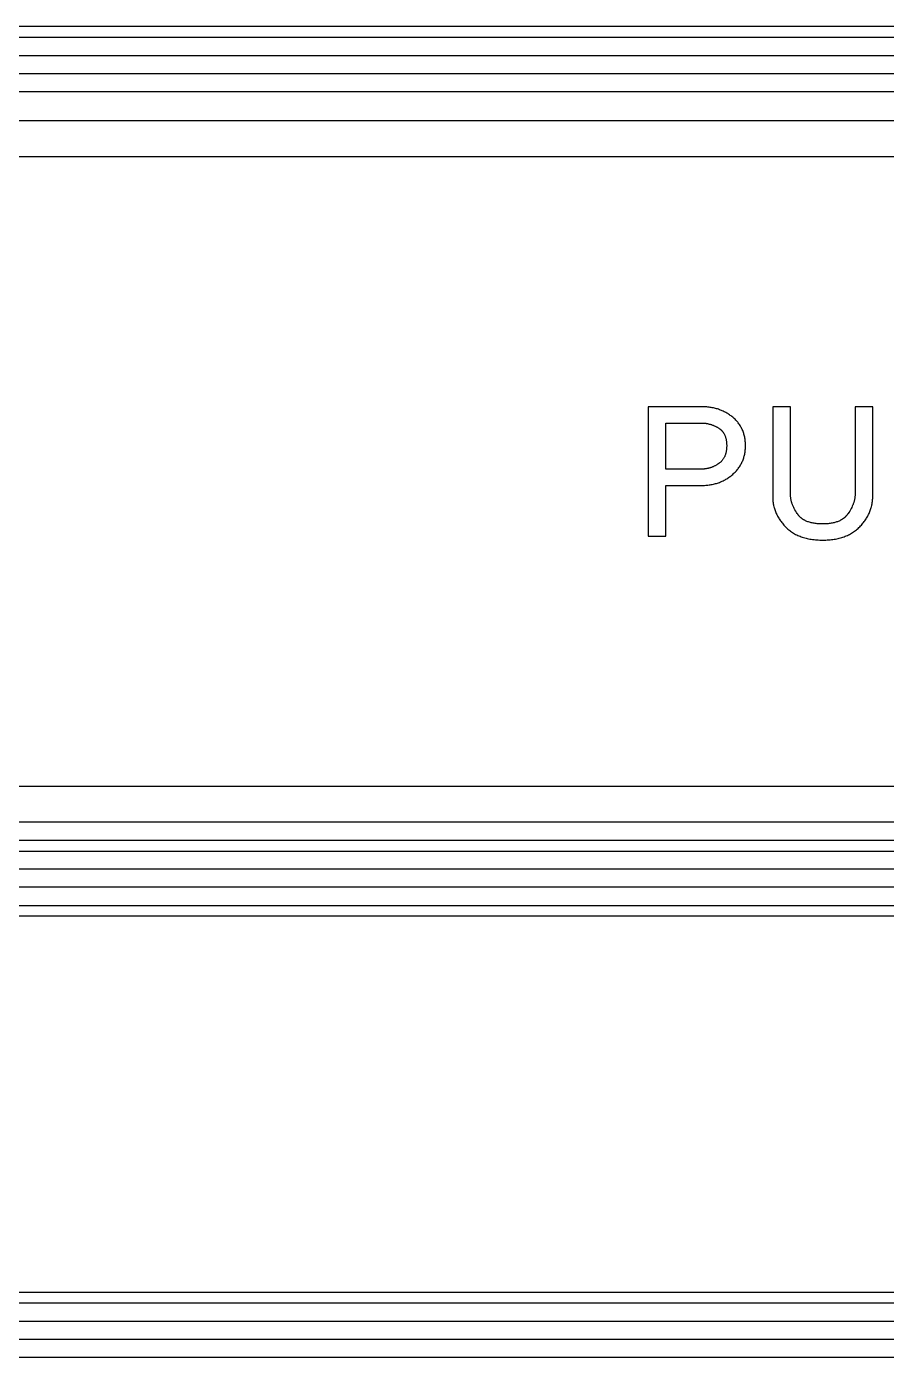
# Model space of a CAD drawing. Header units: millimetres. Extents: x 3033 to 5773, y 123 to 1487.
# Drawn here: x 3471.87 to 3495.65, y 654.51 to 691.31 of the extents above; entities that cross this region are included whole.
import ezdxf

# ---------------------------------------------------------------- set-up
doc = ezdxf.new("R2010")
doc.units = ezdxf.units.MM
doc.header["$MEASUREMENT"] = 0
doc.layers.add('LAYER 10', color=2, linetype='Continuous')

msp = doc.modelspace()

# ---------------------------------------------------------------- linework, layer by layer
at = {"layer": 'LAYER 10'}
for p, q in [((3562.841, 691.314), (3428.841, 691.314)), ((3562.841, 691.014), (3428.841, 691.014)), ((3428.841, 690.514), (3562.841, 690.514)), ((3429.341, 690.014), (3562.341, 690.014)), ((3562.341, 689.514), (3429.341, 689.514)), ((3429.324, 688.714), (3562.341, 688.714)), ((3562.341, 687.714), (3429.344, 687.715)), ((3490.527, 680.804), (3489.066, 680.799)), ((3490.559, 680.803), (3490.527, 680.804)), ((3490.592, 680.803), (3490.559, 680.803)), ((3490.623, 680.801), (3490.592, 680.803)), ((3490.655, 680.799), (3490.623, 680.801)), ((3489.066, 680.799), (3489.066, 677.227)), ((3490.686, 680.797), (3490.655, 680.799)), ((3490.717, 680.793), (3490.686, 680.797)), ((3490.747, 680.79), (3490.717, 680.793)), ((3490.777, 680.785), (3490.747, 680.79)), ((3490.807, 680.781), (3490.777, 680.785)), ((3490.836, 680.775), (3490.807, 680.781)), ((3490.865, 680.769), (3490.836, 680.775)), ((3490.894, 680.763), (3490.865, 680.769)), ((3490.923, 680.755), (3490.894, 680.763)), ((3490.951, 680.748), (3490.923, 680.755)), ((3490.979, 680.74), (3490.951, 680.748)), ((3491.006, 680.731), (3490.979, 680.74)), ((3491.033, 680.721), (3491.006, 680.731)), ((3491.06, 680.711), (3491.033, 680.721)), ((3491.087, 680.701), (3491.06, 680.711)), ((3491.113, 680.69), (3491.087, 680.701)), ((3491.139, 680.678), (3491.113, 680.69)), ((3491.164, 680.666), (3491.139, 680.678)), ((3491.189, 680.653), (3491.164, 680.666)), ((3491.214, 680.639), (3491.189, 680.653)), ((3491.239, 680.625), (3491.214, 680.639)), ((3491.263, 680.611), (3491.239, 680.625)), ((3491.287, 680.596), (3491.263, 680.611)), ((3491.31, 680.58), (3491.287, 680.596)), ((3491.334, 680.564), (3491.31, 680.58)), ((3491.357, 680.547), (3491.334, 680.564)), ((3491.379, 680.529), (3491.357, 680.547)), ((3491.401, 680.511), (3491.379, 680.529)), ((3491.423, 680.493), (3491.401, 680.511)), ((3491.444, 680.474), (3491.423, 680.493)), ((3491.465, 680.455), (3491.444, 680.474)), ((3491.484, 680.435), (3491.465, 680.455)), ((3491.503, 680.415), (3491.484, 680.435)), ((3492.511, 680.799), (3492.507, 678.293)), ((3493, 680.799), (3492.511, 680.799)), ((3493, 678.355), (3493, 680.799)), ((3494.791, 680.799), (3494.786, 678.355)), ((3495.275, 680.799), (3494.791, 680.799)), ((3495.275, 678.293), (3495.275, 680.799)), ((3489.549, 679.076), (3489.549, 680.352)), ((3489.549, 680.352), (3490.559, 680.352)), ((3490.559, 680.352), (3490.575, 680.351)), ((3490.575, 680.351), (3490.591, 680.35)), ((3490.591, 680.35), (3490.607, 680.349)), ((3490.607, 680.349), (3490.623, 680.347)), ((3490.623, 680.347), (3490.638, 680.346)), ((3490.638, 680.346), (3490.654, 680.344)), ((3490.654, 680.344), (3490.67, 680.341)), ((3490.67, 680.341), (3490.686, 680.339)), ((3490.686, 680.339), (3490.702, 680.336)), ((3490.702, 680.336), (3490.718, 680.333)), ((3490.718, 680.333), (3490.734, 680.329)), ((3490.734, 680.329), (3490.749, 680.325)), ((3490.749, 680.325), (3490.765, 680.321)), ((3490.765, 680.321), (3490.78, 680.317)), ((3490.78, 680.317), (3490.796, 680.312)), ((3490.796, 680.312), (3490.811, 680.307)), ((3490.811, 680.307), (3490.827, 680.302)), ((3490.827, 680.302), (3490.842, 680.297)), ((3490.842, 680.297), (3490.857, 680.291)), ((3490.857, 680.291), (3490.872, 680.285)), ((3490.872, 680.285), (3490.887, 680.279)), ((3490.887, 680.279), (3490.901, 680.272)), ((3490.901, 680.272), (3490.916, 680.265)), ((3490.916, 680.265), (3490.93, 680.258)), ((3490.93, 680.258), (3490.945, 680.251)), ((3490.945, 680.251), (3490.959, 680.244)), ((3490.959, 680.244), (3490.973, 680.236)), ((3490.973, 680.236), (3490.986, 680.228)), ((3490.986, 680.228), (3491, 680.22)), ((3491, 680.22), (3491.02, 680.207)), ((3491.02, 680.207), (3491.027, 680.202)), ((3491.027, 680.202), (3491.034, 680.197)), ((3491.034, 680.197), (3491.04, 680.193)), ((3491.04, 680.193), (3491.046, 680.188)), ((3491.046, 680.188), (3491.053, 680.183)), ((3491.053, 680.183), (3491.059, 680.178)), ((3491.059, 680.178), (3491.065, 680.173)), ((3491.065, 680.173), (3491.071, 680.167)), ((3491.071, 680.167), (3491.077, 680.162)), ((3491.077, 680.162), (3491.083, 680.157)), ((3491.083, 680.157), (3491.088, 680.151)), ((3491.088, 680.151), (3491.094, 680.145)), ((3491.094, 680.145), (3491.099, 680.14)), ((3491.099, 680.14), (3491.105, 680.134)), ((3491.105, 680.134), (3491.11, 680.128)), ((3491.11, 680.128), (3491.115, 680.122)), ((3491.115, 680.122), (3491.12, 680.116)), ((3491.12, 680.116), (3491.125, 680.109)), ((3491.125, 680.109), (3491.13, 680.103)), ((3491.13, 680.103), (3491.134, 680.097)), ((3491.134, 680.097), (3491.139, 680.09)), ((3491.139, 680.09), (3491.143, 680.083)), ((3491.143, 680.083), (3491.148, 680.077)), ((3491.148, 680.077), (3491.152, 680.07)), ((3491.152, 680.07), (3491.156, 680.063)), ((3491.522, 680.395), (3491.503, 680.415)), ((3491.539, 680.374), (3491.522, 680.395)), ((3491.556, 680.353), (3491.539, 680.374)), ((3491.572, 680.331), (3491.556, 680.353)), ((3491.588, 680.309), (3491.572, 680.331)), ((3491.603, 680.287), (3491.588, 680.309)), ((3491.617, 680.264), (3491.603, 680.287)), ((3491.63, 680.241), (3491.617, 680.264)), ((3491.643, 680.217), (3491.63, 680.241)), ((3491.655, 680.193), (3491.643, 680.217)), ((3491.667, 680.169), (3491.655, 680.193)), ((3491.677, 680.144), (3491.667, 680.169)), ((3491.687, 680.119), (3491.677, 680.144)), ((3491.697, 680.093), (3491.687, 680.119)), ((3491.705, 680.067), (3491.697, 680.093)), ((3491.713, 680.041), (3491.705, 680.067)), ((3491.156, 680.063), (3491.16, 680.056)), ((3491.16, 680.056), (3491.164, 680.049)), ((3491.164, 680.049), (3491.172, 680.034)), ((3491.172, 680.034), (3491.179, 680.019)), ((3491.179, 680.019), (3491.185, 680.004)), ((3491.185, 680.004), (3491.192, 679.988)), ((3491.192, 679.988), (3491.198, 679.972)), ((3491.198, 679.972), (3491.203, 679.955)), ((3491.203, 679.955), (3491.208, 679.938)), ((3491.208, 679.938), (3491.212, 679.921)), ((3491.212, 679.921), (3491.216, 679.903)), ((3491.216, 679.903), (3491.22, 679.885)), ((3491.22, 679.885), (3491.223, 679.866)), ((3491.223, 679.866), (3491.226, 679.847)), ((3491.226, 679.847), (3491.229, 679.828)), ((3491.229, 679.828), (3491.23, 679.808)), ((3491.23, 679.808), (3491.232, 679.788)), ((3491.232, 679.788), (3491.233, 679.767)), ((3491.233, 679.767), (3491.234, 679.746)), ((3491.234, 679.704), (3491.233, 679.683)), ((3491.234, 679.746), (3491.234, 679.725)), ((3491.234, 679.725), (3491.234, 679.704)), ((3491.72, 680.014), (3491.713, 680.041)), ((3491.727, 679.987), (3491.72, 680.014)), ((3491.733, 679.959), (3491.727, 679.987)), ((3491.738, 679.931), (3491.733, 679.959)), ((3491.742, 679.903), (3491.738, 679.931)), ((3491.746, 679.874), (3491.742, 679.903)), ((3491.749, 679.845), (3491.746, 679.874)), ((3491.752, 679.816), (3491.749, 679.845)), ((3491.754, 679.786), (3491.752, 679.816)), ((3491.755, 679.756), (3491.754, 679.786)), ((3491.755, 679.725), (3491.755, 679.756)), ((3491.755, 679.695), (3491.755, 679.725)), ((3491.12, 679.332), (3491.11, 679.319)), ((3491.13, 679.345), (3491.12, 679.332)), ((3491.139, 679.359), (3491.13, 679.345)), ((3491.148, 679.372), (3491.139, 679.359)), ((3491.156, 679.387), (3491.148, 679.372)), ((3491.164, 679.401), (3491.156, 679.387)), ((3491.172, 679.416), (3491.164, 679.401)), ((3491.179, 679.431), (3491.172, 679.416)), ((3491.185, 679.447), (3491.179, 679.431)), ((3491.192, 679.463), (3491.185, 679.447)), ((3491.198, 679.479), (3491.192, 679.463)), ((3491.203, 679.496), (3491.198, 679.479)), ((3491.208, 679.513), (3491.203, 679.496)), ((3491.212, 679.53), (3491.208, 679.513)), ((3491.216, 679.548), (3491.212, 679.53)), ((3491.22, 679.566), (3491.216, 679.548)), ((3491.223, 679.585), (3491.22, 679.566)), ((3491.226, 679.604), (3491.223, 679.585)), ((3491.229, 679.623), (3491.226, 679.604)), ((3491.23, 679.643), (3491.229, 679.623)), ((3491.232, 679.663), (3491.23, 679.643)), ((3491.233, 679.683), (3491.232, 679.663)), ((3491.677, 679.31), (3491.687, 679.335)), ((3491.687, 679.335), (3491.697, 679.361)), ((3491.697, 679.361), (3491.705, 679.387)), ((3491.705, 679.387), (3491.713, 679.413)), ((3491.713, 679.413), (3491.72, 679.44)), ((3491.72, 679.44), (3491.727, 679.467)), ((3491.727, 679.467), (3491.733, 679.494)), ((3491.733, 679.494), (3491.738, 679.522)), ((3491.738, 679.522), (3491.742, 679.55)), ((3491.742, 679.55), (3491.746, 679.578)), ((3491.746, 679.578), (3491.749, 679.607)), ((3491.749, 679.607), (3491.752, 679.636)), ((3491.752, 679.636), (3491.754, 679.665)), ((3491.754, 679.665), (3491.755, 679.695)), ((3490.527, 679.076), (3489.549, 679.076)), ((3490.543, 679.076), (3490.527, 679.076)), ((3490.559, 679.077), (3490.543, 679.076)), ((3490.575, 679.078), (3490.559, 679.077)), ((3490.591, 679.079), (3490.575, 679.078)), ((3490.607, 679.08), (3490.591, 679.079)), ((3490.623, 679.081), (3490.607, 679.08)), ((3490.639, 679.083), (3490.623, 679.081)), ((3490.655, 679.086), (3490.639, 679.083)), ((3490.671, 679.088), (3490.655, 679.086)), ((3490.687, 679.091), (3490.671, 679.088)), ((3490.703, 679.094), (3490.687, 679.091)), ((3490.719, 679.098), (3490.703, 679.094)), ((3490.735, 679.102), (3490.719, 679.098)), ((3490.751, 679.106), (3490.735, 679.102)), ((3490.767, 679.11), (3490.751, 679.106)), ((3490.782, 679.115), (3490.767, 679.11)), ((3490.798, 679.12), (3490.782, 679.115)), ((3490.813, 679.126), (3490.798, 679.12)), ((3490.829, 679.131), (3490.813, 679.126)), ((3490.844, 679.137), (3490.829, 679.131)), ((3490.859, 679.144), (3490.844, 679.137)), ((3490.874, 679.15), (3490.859, 679.144)), ((3490.888, 679.157), (3490.874, 679.15)), ((3490.903, 679.164), (3490.888, 679.157)), ((3490.918, 679.172), (3490.903, 679.164)), ((3490.932, 679.179), (3490.918, 679.172)), ((3490.946, 679.187), (3490.932, 679.179)), ((3490.96, 679.195), (3490.946, 679.187)), ((3490.973, 679.204), (3490.96, 679.195)), ((3490.987, 679.213), (3490.973, 679.204)), ((3491.013, 679.231), (3490.987, 679.213)), ((3491.027, 679.24), (3491.013, 679.231)), ((3491.04, 679.251), (3491.027, 679.24)), ((3491.053, 679.261), (3491.04, 679.251)), ((3491.065, 679.272), (3491.053, 679.261)), ((3491.077, 679.283), (3491.065, 679.272)), ((3491.088, 679.295), (3491.077, 679.283)), ((3491.099, 679.307), (3491.088, 679.295)), ((3491.11, 679.319), (3491.099, 679.307)), ((3491.423, 678.952), (3491.444, 678.972)), ((3491.444, 678.972), (3491.465, 678.992)), ((3491.465, 678.992), (3491.484, 679.013)), ((3491.484, 679.013), (3491.503, 679.034)), ((3491.503, 679.034), (3491.522, 679.055)), ((3491.522, 679.055), (3491.539, 679.076)), ((3491.539, 679.076), (3491.556, 679.098)), ((3491.556, 679.098), (3491.572, 679.12)), ((3491.572, 679.12), (3491.588, 679.143)), ((3491.588, 679.143), (3491.603, 679.166)), ((3491.603, 679.166), (3491.617, 679.189)), ((3491.617, 679.189), (3491.63, 679.212)), ((3491.63, 679.212), (3491.643, 679.236)), ((3491.643, 679.236), (3491.655, 679.26)), ((3491.655, 679.26), (3491.667, 679.285)), ((3491.667, 679.285), (3491.677, 679.31)), ((3489.549, 677.227), (3489.549, 678.625)), ((3489.549, 678.625), (3490.559, 678.625)), ((3490.559, 678.625), (3490.592, 678.626)), ((3490.592, 678.626), (3490.623, 678.628)), ((3490.623, 678.628), (3490.655, 678.63)), ((3490.655, 678.63), (3490.686, 678.632)), ((3490.686, 678.632), (3490.717, 678.636)), ((3490.717, 678.636), (3490.747, 678.64)), ((3490.747, 678.64), (3490.777, 678.644)), ((3490.777, 678.644), (3490.807, 678.649)), ((3490.807, 678.649), (3490.836, 678.655)), ((3490.836, 678.655), (3490.865, 678.661)), ((3490.865, 678.661), (3490.894, 678.668)), ((3490.894, 678.668), (3490.923, 678.676)), ((3490.923, 678.676), (3490.951, 678.684)), ((3490.951, 678.684), (3490.979, 678.693)), ((3490.979, 678.693), (3491.006, 678.702)), ((3491.006, 678.702), (3491.033, 678.712)), ((3491.033, 678.712), (3491.06, 678.722)), ((3491.06, 678.722), (3491.087, 678.733)), ((3491.087, 678.733), (3491.113, 678.745)), ((3491.113, 678.745), (3491.139, 678.758)), ((3491.139, 678.758), (3491.164, 678.77)), ((3491.164, 678.77), (3491.189, 678.784)), ((3491.189, 678.784), (3491.214, 678.798)), ((3491.214, 678.798), (3491.239, 678.813)), ((3491.239, 678.813), (3491.263, 678.828)), ((3491.263, 678.828), (3491.287, 678.844)), ((3491.287, 678.844), (3491.31, 678.861)), ((3491.31, 678.861), (3491.334, 678.878)), ((3491.334, 678.878), (3491.357, 678.896)), ((3491.357, 678.896), (3491.379, 678.914)), ((3491.379, 678.914), (3491.401, 678.933)), ((3491.401, 678.933), (3491.423, 678.952)), ((3492.507, 678.293), (3492.508, 678.264)), ((3492.508, 678.264), (3492.509, 678.235)), ((3492.509, 678.235), (3492.512, 678.206)), ((3493.001, 678.339), (3493, 678.355)), ((3493.002, 678.324), (3493.001, 678.339)), ((3493.003, 678.309), (3493.002, 678.324)), ((3493.005, 678.294), (3493.003, 678.309)), ((3493.007, 678.278), (3493.005, 678.294)), ((3493.009, 678.263), (3493.007, 678.278)), ((3493.012, 678.247), (3493.009, 678.263)), ((3493.015, 678.231), (3493.012, 678.247)), ((3493.018, 678.216), (3493.015, 678.231)), ((3494.771, 678.231), (3494.767, 678.216)), ((3494.774, 678.247), (3494.771, 678.231)), ((3494.777, 678.263), (3494.774, 678.247)), ((3494.779, 678.278), (3494.777, 678.263)), ((3494.781, 678.294), (3494.779, 678.278)), ((3494.783, 678.309), (3494.781, 678.294)), ((3494.784, 678.324), (3494.783, 678.309)), ((3494.785, 678.339), (3494.784, 678.324)), ((3494.786, 678.355), (3494.785, 678.339)), ((3495.27, 678.206), (3495.272, 678.235)), ((3495.272, 678.235), (3495.274, 678.264)), ((3495.274, 678.264), (3495.275, 678.293)), ((3492.512, 678.206), (3492.515, 678.178)), ((3492.515, 678.178), (3492.519, 678.15)), ((3492.519, 678.15), (3492.523, 678.122)), ((3492.523, 678.122), (3492.528, 678.094)), ((3492.528, 678.094), (3492.534, 678.067)), ((3492.534, 678.067), (3492.541, 678.039)), ((3492.541, 678.039), (3492.548, 678.012)), ((3492.548, 678.012), (3492.556, 677.985)), ((3492.556, 677.985), (3492.564, 677.958)), ((3492.564, 677.958), (3492.574, 677.931)), ((3492.574, 677.931), (3492.584, 677.905)), ((3492.584, 677.905), (3492.595, 677.879)), ((3492.595, 677.879), (3492.606, 677.853)), ((3493.022, 678.2), (3493.018, 678.216)), ((3493.026, 678.184), (3493.022, 678.2)), ((3493.031, 678.168), (3493.026, 678.184)), ((3493.036, 678.152), (3493.031, 678.168)), ((3493.041, 678.135), (3493.036, 678.152)), ((3493.047, 678.119), (3493.041, 678.135)), ((3493.053, 678.103), (3493.047, 678.119)), ((3493.059, 678.086), (3493.053, 678.103)), ((3493.073, 678.053), (3493.059, 678.086)), ((3493.088, 678.019), (3493.073, 678.053)), ((3493.105, 677.985), (3493.088, 678.019)), ((3493.123, 677.951), (3493.105, 677.985)), ((3493.143, 677.916), (3493.123, 677.951)), ((3493.164, 677.881), (3493.143, 677.916)), ((3493.186, 677.846), (3493.164, 677.881)), ((3494.615, 677.881), (3494.592, 677.846)), ((3494.637, 677.916), (3494.615, 677.881)), ((3494.658, 677.951), (3494.637, 677.916)), ((3494.677, 677.985), (3494.658, 677.951)), ((3494.694, 678.019), (3494.677, 677.985)), ((3494.71, 678.053), (3494.694, 678.019)), ((3494.725, 678.086), (3494.71, 678.053)), ((3494.731, 678.103), (3494.725, 678.086)), ((3494.737, 678.119), (3494.731, 678.103)), ((3494.743, 678.135), (3494.737, 678.119)), ((3494.749, 678.152), (3494.743, 678.135)), ((3494.754, 678.168), (3494.749, 678.152)), ((3494.759, 678.184), (3494.754, 678.168)), ((3494.763, 678.2), (3494.759, 678.184)), ((3494.767, 678.216), (3494.763, 678.2)), ((3495.174, 677.853), (3495.185, 677.879)), ((3495.185, 677.879), (3495.196, 677.905)), ((3495.196, 677.905), (3495.206, 677.931)), ((3495.206, 677.931), (3495.216, 677.958)), ((3495.216, 677.958), (3495.225, 677.985)), ((3495.225, 677.985), (3495.233, 678.012)), ((3495.233, 678.012), (3495.24, 678.039)), ((3495.24, 678.039), (3495.247, 678.067)), ((3495.247, 678.067), (3495.253, 678.094)), ((3495.253, 678.094), (3495.258, 678.122)), ((3495.258, 678.122), (3495.263, 678.15)), ((3495.263, 678.15), (3495.266, 678.178)), ((3495.266, 678.178), (3495.27, 678.206)), ((3492.606, 677.853), (3492.618, 677.827)), ((3492.618, 677.827), (3492.631, 677.801)), ((3492.631, 677.801), (3492.644, 677.776)), ((3492.644, 677.776), (3492.658, 677.75)), ((3492.658, 677.75), (3492.673, 677.725)), ((3492.673, 677.725), (3492.689, 677.7)), ((3492.689, 677.7), (3492.705, 677.676)), ((3492.705, 677.676), (3492.722, 677.651)), ((3492.722, 677.651), (3492.739, 677.627)), ((3492.739, 677.627), (3492.758, 677.603)), ((3492.758, 677.603), (3492.777, 677.579)), ((3492.777, 677.579), (3492.796, 677.555)), ((3492.796, 677.555), (3492.817, 677.531)), ((3492.817, 677.531), (3492.838, 677.508)), ((3492.838, 677.508), (3492.86, 677.485)), ((3493.192, 677.837), (3493.186, 677.846)), ((3493.198, 677.829), (3493.192, 677.837)), ((3493.204, 677.82), (3493.198, 677.829)), ((3493.211, 677.812), (3493.204, 677.82)), ((3493.217, 677.803), (3493.211, 677.812)), ((3493.224, 677.795), (3493.217, 677.803)), ((3493.231, 677.787), (3493.224, 677.795)), ((3493.238, 677.779), (3493.231, 677.787)), ((3493.245, 677.772), (3493.238, 677.779)), ((3493.253, 677.764), (3493.245, 677.772)), ((3493.26, 677.757), (3493.253, 677.764)), ((3493.268, 677.749), (3493.26, 677.757)), ((3493.276, 677.742), (3493.268, 677.749)), ((3493.284, 677.735), (3493.276, 677.742)), ((3493.292, 677.728), (3493.284, 677.735)), ((3493.3, 677.722), (3493.292, 677.728)), ((3493.309, 677.715), (3493.3, 677.722)), ((3493.317, 677.709), (3493.309, 677.715)), ((3493.326, 677.702), (3493.317, 677.709)), ((3493.335, 677.696), (3493.326, 677.702)), ((3493.344, 677.69), (3493.335, 677.696)), ((3493.354, 677.684), (3493.344, 677.69)), ((3493.363, 677.678), (3493.354, 677.684)), ((3493.373, 677.673), (3493.363, 677.678)), ((3493.383, 677.667), (3493.373, 677.673)), ((3493.393, 677.662), (3493.383, 677.667)), ((3493.413, 677.652), (3493.393, 677.662)), ((3493.434, 677.642), (3493.413, 677.652)), ((3493.456, 677.633), (3493.434, 677.642)), ((3493.478, 677.624), (3493.456, 677.633)), ((3493.502, 677.616), (3493.478, 677.624)), ((3493.525, 677.609), (3493.502, 677.616)), ((3493.55, 677.602), (3493.525, 677.609)), ((3493.575, 677.595), (3493.55, 677.602)), ((3493.6, 677.59), (3493.575, 677.595)), ((3493.627, 677.584), (3493.6, 677.59)), ((3493.654, 677.58), (3493.627, 677.584)), ((3493.681, 677.575), (3493.654, 677.58)), ((3493.71, 677.572), (3493.681, 677.575)), ((3493.739, 677.569), (3493.71, 677.572)), ((3493.768, 677.566), (3493.739, 677.569)), ((3493.799, 677.564), (3493.768, 677.566)), ((3493.829, 677.563), (3493.799, 677.564)), ((3493.861, 677.562), (3493.829, 677.563)), ((3493.893, 677.562), (3493.861, 677.562)), ((3493.924, 677.562), (3493.893, 677.562)), ((3493.955, 677.563), (3493.924, 677.562)), ((3493.985, 677.564), (3493.955, 677.563)), ((3494.015, 677.566), (3493.985, 677.564)), ((3494.043, 677.569), (3494.015, 677.566)), ((3494.072, 677.572), (3494.043, 677.569)), ((3494.099, 677.575), (3494.072, 677.572)), ((3494.126, 677.58), (3494.099, 677.575)), ((3494.153, 677.584), (3494.126, 677.58)), ((3494.178, 677.59), (3494.153, 677.584)), ((3494.204, 677.595), (3494.178, 677.59)), ((3494.228, 677.602), (3494.204, 677.595)), ((3494.252, 677.609), (3494.228, 677.602)), ((3494.275, 677.616), (3494.252, 677.609)), ((3494.298, 677.624), (3494.275, 677.616)), ((3494.32, 677.633), (3494.298, 677.624)), ((3494.342, 677.642), (3494.32, 677.633)), ((3494.363, 677.652), (3494.342, 677.642)), ((3494.383, 677.662), (3494.363, 677.652)), ((3494.403, 677.673), (3494.383, 677.662)), ((3494.412, 677.678), (3494.403, 677.673)), ((3494.422, 677.684), (3494.412, 677.678)), ((3494.431, 677.69), (3494.422, 677.684)), ((3494.44, 677.696), (3494.431, 677.69)), ((3494.449, 677.702), (3494.44, 677.696)), ((3494.458, 677.709), (3494.449, 677.702)), ((3494.467, 677.715), (3494.458, 677.709)), ((3494.476, 677.722), (3494.467, 677.715)), ((3494.484, 677.728), (3494.476, 677.722)), ((3494.492, 677.735), (3494.484, 677.728)), ((3494.5, 677.742), (3494.492, 677.735)), ((3494.508, 677.749), (3494.5, 677.742)), ((3494.516, 677.757), (3494.508, 677.749)), ((3494.524, 677.764), (3494.516, 677.757)), ((3494.531, 677.772), (3494.524, 677.764)), ((3494.539, 677.779), (3494.531, 677.772)), ((3494.546, 677.787), (3494.539, 677.779)), ((3494.553, 677.795), (3494.546, 677.787)), ((3494.56, 677.803), (3494.553, 677.795)), ((3494.567, 677.812), (3494.56, 677.803)), ((3494.573, 677.82), (3494.567, 677.812)), ((3494.58, 677.829), (3494.573, 677.82)), ((3494.586, 677.837), (3494.58, 677.829)), ((3494.592, 677.846), (3494.586, 677.837)), ((3494.916, 677.485), (3494.938, 677.508)), ((3494.938, 677.508), (3494.96, 677.531)), ((3494.96, 677.531), (3494.98, 677.555)), ((3494.98, 677.555), (3495, 677.579)), ((3495, 677.579), (3495.02, 677.603)), ((3495.02, 677.603), (3495.038, 677.627)), ((3495.038, 677.627), (3495.056, 677.651)), ((3495.056, 677.651), (3495.073, 677.676)), ((3495.073, 677.676), (3495.09, 677.7)), ((3495.09, 677.7), (3495.106, 677.725)), ((3495.106, 677.725), (3495.121, 677.75)), ((3495.121, 677.75), (3495.135, 677.776)), ((3495.135, 677.776), (3495.149, 677.801)), ((3495.149, 677.801), (3495.162, 677.827)), ((3495.162, 677.827), (3495.174, 677.853)), ((3489.066, 677.227), (3489.549, 677.227)), ((3492.86, 677.485), (3492.882, 677.462)), ((3492.882, 677.462), (3492.905, 677.44)), ((3492.905, 677.44), (3492.929, 677.419)), ((3492.929, 677.419), (3492.953, 677.398)), ((3492.953, 677.398), (3492.978, 677.378)), ((3492.978, 677.378), (3493.004, 677.359)), ((3493.004, 677.359), (3493.03, 677.341)), ((3493.03, 677.341), (3493.057, 677.323)), ((3493.057, 677.323), (3493.084, 677.306)), ((3493.084, 677.306), (3493.112, 677.29)), ((3493.112, 677.29), (3493.141, 677.274)), ((3493.141, 677.274), (3493.171, 677.26)), ((3493.171, 677.26), (3493.201, 677.246)), ((3493.201, 677.246), (3493.231, 677.232)), ((3493.231, 677.232), (3493.263, 677.22)), ((3493.263, 677.22), (3493.295, 677.208)), ((3493.295, 677.208), (3493.327, 677.197)), ((3493.327, 677.197), (3493.361, 677.186)), ((3493.361, 677.186), (3493.394, 677.176)), ((3493.394, 677.176), (3493.429, 677.167)), ((3493.429, 677.167), (3493.464, 677.159)), ((3493.464, 677.159), (3493.5, 677.152)), ((3493.5, 677.152), (3493.536, 677.145)), ((3493.536, 677.145), (3493.574, 677.139)), ((3493.574, 677.139), (3493.611, 677.133)), ((3493.611, 677.133), (3493.65, 677.128)), ((3493.65, 677.128), (3493.689, 677.124)), ((3493.689, 677.124), (3493.728, 677.121)), ((3493.728, 677.121), (3493.769, 677.119)), ((3494.015, 677.119), (3494.055, 677.121)), ((3494.055, 677.121), (3494.093, 677.124)), ((3494.093, 677.124), (3494.132, 677.128)), ((3494.132, 677.128), (3494.169, 677.133)), ((3494.169, 677.133), (3494.206, 677.139)), ((3494.206, 677.139), (3494.243, 677.145)), ((3494.243, 677.145), (3494.279, 677.152)), ((3494.279, 677.152), (3494.314, 677.159)), ((3494.314, 677.159), (3494.349, 677.167)), ((3494.349, 677.167), (3494.383, 677.176)), ((3494.383, 677.176), (3494.416, 677.186)), ((3494.416, 677.186), (3494.449, 677.197)), ((3494.449, 677.197), (3494.481, 677.208)), ((3494.481, 677.208), (3494.513, 677.22)), ((3494.513, 677.22), (3494.544, 677.232)), ((3494.544, 677.232), (3494.574, 677.246)), ((3494.574, 677.246), (3494.604, 677.26)), ((3494.604, 677.26), (3494.634, 677.274)), ((3494.634, 677.274), (3494.662, 677.29)), ((3494.662, 677.29), (3494.69, 677.306)), ((3494.69, 677.306), (3494.718, 677.323)), ((3494.718, 677.323), (3494.745, 677.341)), ((3494.745, 677.341), (3494.771, 677.359)), ((3494.771, 677.359), (3494.797, 677.378)), ((3494.797, 677.378), (3494.822, 677.398)), ((3494.822, 677.398), (3494.846, 677.419)), ((3494.846, 677.419), (3494.87, 677.44)), ((3494.87, 677.44), (3494.894, 677.462)), ((3494.894, 677.462), (3494.916, 677.485)), ((3493.769, 677.119), (3493.809, 677.117)), ((3493.809, 677.117), (3493.851, 677.116)), ((3493.851, 677.116), (3493.934, 677.116)), ((3493.934, 677.116), (3493.975, 677.117)), ((3493.975, 677.117), (3494.015, 677.119)), ((3429.328, 670.315), (3562.337, 670.314)), ((3562.349, 669.314), (3429.292, 669.315)), ((3429.297, 668.815), (3561.048, 668.815)), ((3429.341, 668.514), (3562.341, 668.514)), ((3562.341, 668.014), (3429.341, 668.014)), ((3562.841, 667.514), (3428.841, 667.514)), ((3428.841, 667.014), (3562.841, 667.014)), ((3562.841, 666.714), (3428.841, 666.714)), ((3434.841, 656.314), (3556.841, 656.314)), ((3556.841, 656.014), (3434.841, 656.014)), ((3434.841, 655.514), (3556.841, 655.514)), ((3435.341, 655.014), (3556.341, 655.014)), ((3556.341, 654.514), (3435.341, 654.514))]:
    msp.add_line(p, q, dxfattribs=at)

doc.saveas('drawing.dxf')
